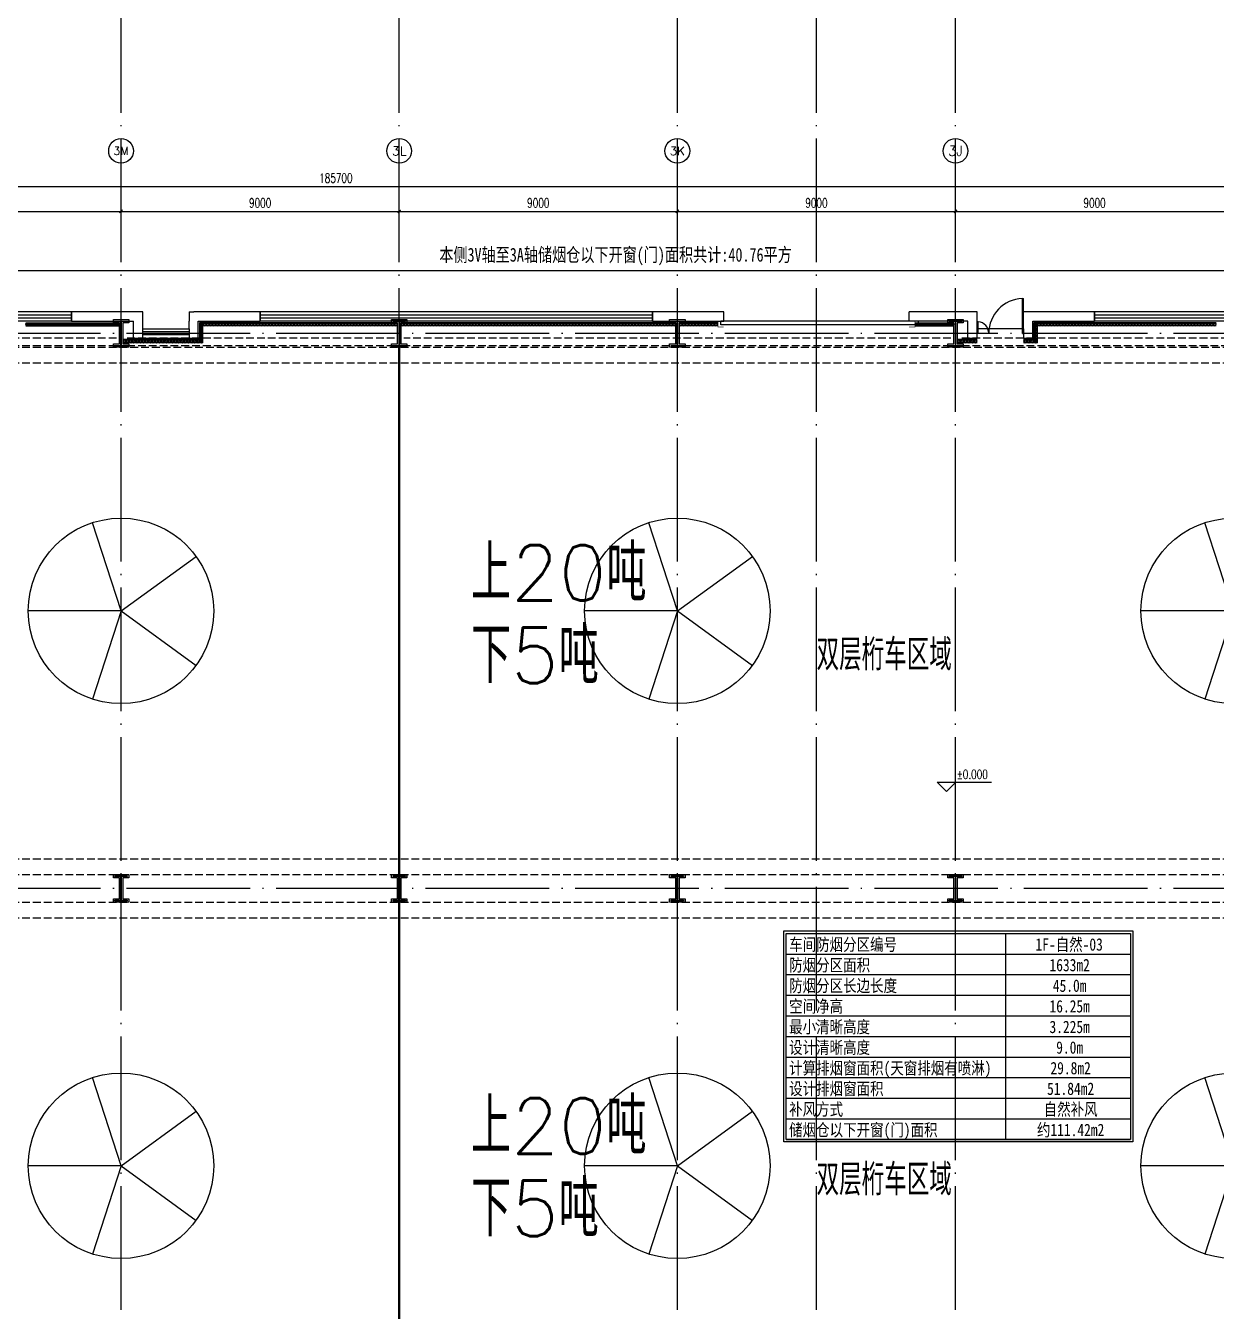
# Model space of a CAD drawing. Extents: x -555607 to 460190, y 498714 to 1664455.
# Drawn here: x -230940 to -192416, y 589089 to 630673 of the extents above; entities that cross this region are included whole.
import ezdxf
from ezdxf.enums import TextEntityAlignment as Align

# ---------------------------------------------------------------- set-up
doc = ezdxf.new("R2010")
doc.units = 0
doc.header["$LTSCALE"] = 1000
doc.header["$MEASUREMENT"] = 0
for name, pattern in [('10平面$0$DASH', [0.35, 0.25, -0.1]), ('DASH', [0.35, 0.25, -0.1]), ('DOTE', [2.42, 2, -0.2, 0.02, -0.2])]:
    doc.linetypes.add(name, pattern=pattern)
doc.layers.get('Defpoints').update_dxf_attribs({"color": 210})
for name, color, linetype in [('10平面$0$WINDOW', 8, 'Continuous'), ('A-AXIS-D', 1, 'Continuous'), ('A-AXIS-DOTE', 14, 'DOTE'), ('A-HATCH-2', 251, 'Continuous'), ('A-HRAIL', 250, 'Continuous'), ('A-LIN-V', 9, 'Continuous'), ('A-SFCE', 30, 'Continuous'), ('A-WINDOW', 8, 'Continuous'), ('AS-COLN', 6, 'Continuous'), ('AS-WALL', 40, 'Continuous'), ('PUB_TEXT', 7, 'Continuous'), ('TH_DIM', 3, 'Continuous'), ('建-标高', 3, 'Continuous'), ('建-窗', 8, 'Continuous'), ('暖通', 7, 'Continuous')]:
    doc.layers.add(name, color=color, linetype=linetype)
doc.styles.add('-黑体', font='simhei.ttf', dxfattribs={"width": 0.8})
doc.styles.add('_TCH_AXIS', font='COMPLEX', dxfattribs={"bigfont": 'GBCBIG'})
doc.styles.add('_TCH_DIM_T3', font='SIMPLEX', dxfattribs={"width": 0.705882, "bigfont": 'GBCBIG'})
doc.styles.add('A-STANDARD', font='SIMPLEX', dxfattribs={"bigfont": 'GBCBIG'})
doc.styles.get("Standard").update_dxf_attribs({"font": 'gbenor.shx', "bigfont": 'gbcbig.shx'})
doc.styles.add('图框宋体', font='', dxfattribs={"width": 0.75})
doc.styles.get('图框宋体').set_extended_font_data('SimSun')
doc.linetypes.add('字母', pattern='A,12.7,-5.08,["挡烟垂壁",Standard,S=2.54,R=0,X=-2.54,Y=-1.27],-5.08', length=22.86)
doc.dimstyles.new('_TCH_ARCH&&100', dxfattribs={"dimtxt": 297.5, "dimasz": 100, "dimexe": 100, "dimexo": 100, "dimgap": 126.25, "dimtad": 1, "dimdec": 0, "dimzin": 0, "dimdsep": 46, "dimtxsty": '_TCH_DIM_T3', "dimblk": 'ARCHTICK', "dimcen": 0.09, "dimclrt": 7, "dimazin": 2, "dimtfac": 1, "dimtdec": 0, "dimtix": 1, "dimtmove": 2, "dimatfit": 3, "dimfxl": 100, "dimtolj": 1, "dimtzin": 0, "dimarcsym": 0})
doc.dimstyles.new('_TCH_ARCH&&150', dxfattribs={"dimtxt": 446.25, "dimasz": 150, "dimexe": 375, "dimexo": 450, "dimgap": 150, "dimtad": 1, "dimdec": 0, "dimzin": 0, "dimdsep": 46, "dimtxsty": '_TCH_DIM_T3', "dimblk": 'ARCHTICK', "dimcen": 0.09, "dimclrt": 7, "dimazin": 2, "dimtfac": 1, "dimtdec": 0, "dimtix": 1, "dimtmove": 2, "dimatfit": 3, "dimfxl": 1, "dimtolj": 1, "dimtzin": 0, "dimarcsym": 0})

# ---------------------------------------------------------------- blocks, each defined once
blk = doc.blocks.new('w4324324')
at = {"layer": 'A-HATCH-2', "color": 250}
for q in [(-1694760, 686605), (-1697614, 684532), (-1691907, 684532), (-1696524, 681178), (-1692997, 681178)]:
    blk.add_line((-1694760, 683605), q, dxfattribs=at)
blk.add_circle((-1694760, 683605), 3000, dxfattribs=at)
blk = doc.blocks.new('342343')
at = {"layer": 'A-LIN-V'}
for p in [(1066610, 27556), (1084560, 27556), (1066610, 9556), (1084560, 9556), (1066610, -8444), (1084560, -8444)]:
    blk.add_blockref('w4324324', p, dxfattribs=at)
blk = doc.blocks.new('w42343243')
at = {"layer": 'A-HATCH-2'}
blk.add_lwpolyline([(-165104, 621070), (-164604, 621070), (-164604, 620958), (-164800, 620958), (-164800, 620282), (-164604, 620282), (-164604, 620170), (-165104, 620170), (-165104, 620282), (-164908, 620282), (-164908, 620958), (-165104, 620958)], close=True, dxfattribs=at)
at = {"layer": 'AS-COLN', "color": 3}
blk.add_lwpolyline([(-165054, 621020), (-164654, 621020), (-164654, 621008), (-164850, 621008), (-164850, 620232), (-164654, 620232), (-164654, 620220), (-165054, 620220), (-165054, 620232), (-164858, 620232), (-164858, 621008), (-165054, 621008)], close=True, dxfattribs=at)
blk = doc.blocks.new('_ArchTick')
at = {"color": 0, "linetype": 'ByBlock', "const_width": 0.4}
blk.add_lwpolyline([(-0.5, -0.5), (0.5, 0.5)], dxfattribs=at)
blk = doc.blocks.new('*D104')
at = {"layer": 'A-AXIS-D', "color": 0, "lineweight": -2, "transparency": 16777216}
for p, q in [((-313754, 624010), (-313754, 625568)), ((-313754, 625468), (-128054, 625468)), ((-128054, 624010), (-128054, 625568))]:
    blk.add_line(p, q, dxfattribs=at)
at = {"layer": 'Defpoints', "color": 0, "transparency": 16777216}
for p in [(-128054, 625468), (-313754, 623910), (-128054, 623910)]:
    blk.add_point(p, dxfattribs=at)
at = {"layer": 'A-AXIS-D', "color": 0, "lineweight": -2, "transparency": 16777216, "xscale": 100, "yscale": 100, "zscale": 100, "rotation": 180}
blk.add_blockref('_ArchTick', (-313754, 625468), dxfattribs=at)
at = {"layer": 'A-AXIS-D', "color": 0, "lineweight": -2, "transparency": 16777216, "xscale": 100, "yscale": 100, "zscale": 100}
blk.add_blockref('_ArchTick', (-128054, 625468), dxfattribs=at)
at = {"layer": 'A-AXIS-D', "color": 7, "transparency": 16777216, "insert": (-220904, 625743), "char_height": 297.5, "attachment_point": 5, "style": '_TCH_DIM_T3'}
blk.add_mtext('\\A1;185700', dxfattribs=at)
blk = doc.blocks.new('*D115')
at = {"layer": 'A-AXIS-D', "color": 0, "lineweight": -2, "transparency": 16777216}
for p, q in [((-236854, 623910), (-236854, 624768)), ((-236854, 624668), (-227854, 624668)), ((-227854, 623910), (-227854, 624768))]:
    blk.add_line(p, q, dxfattribs=at)
at = {"layer": 'Defpoints', "color": 0, "transparency": 16777216}
for p in [(-227854, 624668), (-236854, 623810), (-227854, 623810)]:
    blk.add_point(p, dxfattribs=at)
at = {"layer": 'A-AXIS-D', "color": 0, "lineweight": -2, "transparency": 16777216, "xscale": 100, "yscale": 100, "zscale": 100, "rotation": 180}
blk.add_blockref('_ArchTick', (-236854, 624668), dxfattribs=at)
at = {"layer": 'A-AXIS-D', "color": 0, "lineweight": -2, "transparency": 16777216, "xscale": 100, "yscale": 100, "zscale": 100}
blk.add_blockref('_ArchTick', (-227854, 624668), dxfattribs=at)
at = {"layer": 'A-AXIS-D', "color": 7, "transparency": 16777216, "insert": (-232354, 624943), "char_height": 297.5, "attachment_point": 5, "style": '_TCH_DIM_T3'}
blk.add_mtext('\\A1;9000', dxfattribs=at)
blk = doc.blocks.new('*D116')
at = {"layer": 'A-AXIS-D', "color": 0, "lineweight": -2, "transparency": 16777216}
for p, q in [((-227854, 623910), (-227854, 624768)), ((-227854, 624668), (-218854, 624668)), ((-218854, 623910), (-218854, 624768))]:
    blk.add_line(p, q, dxfattribs=at)
at = {"layer": 'Defpoints', "color": 0, "transparency": 16777216}
for p in [(-218854, 624668), (-227854, 623810), (-218854, 623810)]:
    blk.add_point(p, dxfattribs=at)
at = {"layer": 'A-AXIS-D', "color": 0, "lineweight": -2, "transparency": 16777216, "xscale": 100, "yscale": 100, "zscale": 100, "rotation": 180}
blk.add_blockref('_ArchTick', (-227854, 624668), dxfattribs=at)
at = {"layer": 'A-AXIS-D', "color": 0, "lineweight": -2, "transparency": 16777216, "xscale": 100, "yscale": 100, "zscale": 100}
blk.add_blockref('_ArchTick', (-218854, 624668), dxfattribs=at)
at = {"layer": 'A-AXIS-D', "color": 7, "transparency": 16777216, "insert": (-223354, 624943), "char_height": 297.5, "attachment_point": 5, "style": '_TCH_DIM_T3'}
blk.add_mtext('\\A1;9000', dxfattribs=at)
blk = doc.blocks.new('*D117')
at = {"layer": 'A-AXIS-D', "color": 0, "lineweight": -2, "transparency": 16777216}
for p, q in [((-218854, 623910), (-218854, 624768)), ((-218854, 624668), (-209854, 624668)), ((-209854, 623910), (-209854, 624768))]:
    blk.add_line(p, q, dxfattribs=at)
at = {"layer": 'Defpoints', "color": 0, "transparency": 16777216}
for p in [(-209854, 624668), (-218854, 623810), (-209854, 623810)]:
    blk.add_point(p, dxfattribs=at)
at = {"layer": 'A-AXIS-D', "color": 0, "lineweight": -2, "transparency": 16777216, "xscale": 100, "yscale": 100, "zscale": 100, "rotation": 180}
blk.add_blockref('_ArchTick', (-218854, 624668), dxfattribs=at)
at = {"layer": 'A-AXIS-D', "color": 0, "lineweight": -2, "transparency": 16777216, "xscale": 100, "yscale": 100, "zscale": 100}
blk.add_blockref('_ArchTick', (-209854, 624668), dxfattribs=at)
at = {"layer": 'A-AXIS-D', "color": 7, "transparency": 16777216, "insert": (-214354, 624943), "char_height": 297.5, "attachment_point": 5, "style": '_TCH_DIM_T3'}
blk.add_mtext('\\A1;9000', dxfattribs=at)
blk = doc.blocks.new('*D118')
at = {"layer": 'A-AXIS-D', "color": 0, "lineweight": -2, "transparency": 16777216}
for p, q in [((-209854, 623910), (-209854, 624768)), ((-209854, 624668), (-200854, 624668)), ((-200854, 623910), (-200854, 624768))]:
    blk.add_line(p, q, dxfattribs=at)
at = {"layer": 'Defpoints', "color": 0, "transparency": 16777216}
for p in [(-200854, 624668), (-209854, 623810), (-200854, 623810)]:
    blk.add_point(p, dxfattribs=at)
at = {"layer": 'A-AXIS-D', "color": 0, "lineweight": -2, "transparency": 16777216, "xscale": 100, "yscale": 100, "zscale": 100, "rotation": 180}
blk.add_blockref('_ArchTick', (-209854, 624668), dxfattribs=at)
at = {"layer": 'A-AXIS-D', "color": 0, "lineweight": -2, "transparency": 16777216, "xscale": 100, "yscale": 100, "zscale": 100}
blk.add_blockref('_ArchTick', (-200854, 624668), dxfattribs=at)
at = {"layer": 'A-AXIS-D', "color": 7, "transparency": 16777216, "insert": (-205354, 624943), "char_height": 297.5, "attachment_point": 5, "style": '_TCH_DIM_T3'}
blk.add_mtext('\\A1;9000', dxfattribs=at)
blk = doc.blocks.new('*D119')
at = {"layer": 'A-AXIS-D', "color": 0, "lineweight": -2, "transparency": 16777216}
for p, q in [((-200854, 623910), (-200854, 624768)), ((-200854, 624668), (-191854, 624668)), ((-191854, 623910), (-191854, 624768))]:
    blk.add_line(p, q, dxfattribs=at)
at = {"layer": 'Defpoints', "color": 0, "transparency": 16777216}
for p in [(-191854, 624668), (-200854, 623810), (-191854, 623810)]:
    blk.add_point(p, dxfattribs=at)
at = {"layer": 'A-AXIS-D', "color": 0, "lineweight": -2, "transparency": 16777216, "xscale": 100, "yscale": 100, "zscale": 100, "rotation": 180}
blk.add_blockref('_ArchTick', (-200854, 624668), dxfattribs=at)
at = {"layer": 'A-AXIS-D', "color": 0, "lineweight": -2, "transparency": 16777216, "xscale": 100, "yscale": 100, "zscale": 100}
blk.add_blockref('_ArchTick', (-191854, 624668), dxfattribs=at)
at = {"layer": 'A-AXIS-D', "color": 7, "transparency": 16777216, "insert": (-196354, 624943), "char_height": 297.5, "attachment_point": 5, "style": '_TCH_DIM_T3'}
blk.add_mtext('\\A1;9000', dxfattribs=at)
blk = doc.blocks.new('10平面$0$$DorLib2D$00000126')
at = {"color": 0, "linetype": 'Continuous'}
for p, q in [((-0.532, 0.5), (-0.532, 0.9)), ((0.532, 0.9), (0.532, 0.5))]:
    blk.add_line(p, q, dxfattribs=at)
at = {"color": 0, "linetype": '10平面$0$DASH'}
for p, q in [((-0.532, 0.9), (0.532, 0.9)), ((-0.532, 0.5), (0.532, 0.5))]:
    blk.add_line(p, q, dxfattribs=at)
blk = doc.blocks.new('WINDOW2DLIB$DYNSTYLE$00000005')
at = {"color": 0}
for points in [[(-0.5, 0.5), (-0.5, -0.5)], [(-0.5, 0.5), (0.5, 0.5)], [(0.5, -0.5), (0.5, 0.5)], [(0.5, 0.1667), (-0.5, 0.1667)], [(0.5, -0.1667), (-0.5, -0.1667)], [(-0.5, -0.5), (0.5, -0.5)]]:
    blk.add_lwpolyline(points, dxfattribs=at)
blk = doc.blocks.new('DOOR2DLIB$SYSLIB$00000123')
at = {"color": 0}
for p, q in [((0.475, -0.001), (0.475, 0.752)), ((0.475, 0.752), (0.5, 0.752)), ((0.5, -0.001), (0.5, 0.752)), ((-0.5, 0), (-0.5, 0.252)), ((-0.475, 0.252), (-0.5, 0.252)), ((-0.475, 0), (-0.475, 0.252)), ((-0.475, 0), (-0.5, 0)), ((0.475, -0.001), (0.5, -0.001))]:
    blk.add_line(p, q, dxfattribs=at)
for centre, radius, start, end in [((0.505, -0.002), 0.755, 92.2493, 179.7238), ((-0.501, 0.003), 0.251, 359.7899, 84.0974)]:
    blk.add_arc(centre, radius, start, end, dxfattribs=at)
blk = doc.blocks.new('3333')
at = {"layer": 'A-SFCE', "color": 250, "const_width": 20}
blk.add_lwpolyline([(-227064, 766320), (-227064, 766510), (-227244, 766510), (-227244, 766320)], dxfattribs=at)
blk = doc.blocks.new('99平面图例外参$0$$LinePat$圆环')
for points in [[(0, 150), (300, 150)], [(0, 0), (300, 0)], [(0, -150), (300, -150)]]:
    blk.add_lwpolyline(points)
at = {"color": 0}
blk.add_circle((150, 0), 150, dxfattribs=at)
blk = doc.blocks.new('*D617')
at = {"layer": 'Defpoints', "color": 0, "transparency": 16777216}
for p in [(-128854, 622757), (-294854, 622280), (-128854, 622280)]:
    blk.add_point(p, dxfattribs=at)
at = {"layer": 'TH_DIM', "color": 0, "lineweight": -2, "transparency": 16777216}
for p, q in [((-294854, 622730), (-294854, 623132)), ((-128854, 622730), (-128854, 623132)), ((-294854, 622757), (-128854, 622757))]:
    blk.add_line(p, q, dxfattribs=at)
at = {"layer": 'TH_DIM', "color": 0, "lineweight": -2, "transparency": 16777216, "xscale": 150, "yscale": 150, "zscale": 150, "rotation": 180}
blk.add_blockref('_ArchTick', (-294854, 622757), dxfattribs=at)
at = {"layer": 'TH_DIM', "color": 0, "lineweight": -2, "transparency": 16777216, "xscale": 150, "yscale": 150, "zscale": 150}
blk.add_blockref('_ArchTick', (-128854, 622757), dxfattribs=at)
at = {"layer": 'TH_DIM', "color": 7, "transparency": 16777216, "insert": (-211854, 623205), "char_height": 446.25, "attachment_point": 5, "style": '图框宋体'}
blk.add_mtext('\\A1;本侧3V轴至3A轴储烟仓以下开窗(门)面积共计:40.76平方', dxfattribs=at)

msp = doc.modelspace()

# ---------------------------------------------------------------- linework, layer by layer
at = {"layer": '10平面$0$WINDOW'}
msp.add_line((-198654.2, 620869.9), (-200154.2, 620869.9), dxfattribs=at)
at = {"layer": 'A-AXIS-D'}
for centre in [(-227854.2, 626624), (-218854.2, 626624), (-209854.2, 626624), (-200854.2, 626624)]:
    msp.add_circle(centre, 400, dxfattribs=at)
at = {"layer": 'A-AXIS-DOTE', "color": 250, "ltscale": 2}
for p, q in [((-227854.2, 540740), (-227854.2, 637259.3)), ((-218854.2, 540740), (-218854.2, 637259.3)), ((-209854.2, 540740), (-209854.2, 637259.3)), ((-205354.2, 540740), (-205354.2, 637259.3)), ((-200854.2, 540740), (-200854.2, 637259.3)), ((-122040, 620720), (-318010, 620720)), ((-122040, 602770), (-318010, 602770))]:
    msp.add_line(p, q, dxfattribs=at)
at = {"layer": 'A-HATCH-2', "color": 250, "linetype": 'DASH'}
for p, q in [((-294754.2, 620270), (-135554.2, 620270)), ((-294754.2, 619770), (-135554.2, 619770)), ((-294754.2, 603720.1), (-128854.2, 603720.1)), ((-294754.2, 603220.1), (-128854.2, 603220.1)), ((-294754.2, 602320), (-128854.2, 602320)), ((-294754.2, 601820), (-128854.2, 601820))]:
    msp.add_line(p, q, dxfattribs=at)
at = {"layer": 'A-SFCE', "color": 250, "linetype": 'DASH'}
for p, q in [((-228004.2, 620570), (-245704.2, 620570)), ((-219004.2, 620570), (-227704.2, 620570)), ((-201004.2, 620570), (-218704.2, 620570)), ((-192004.2, 620570), (-200704.2, 620570)), ((-228004.2, 620320), (-245704.2, 620320)), ((-219004.2, 620320), (-227704.2, 620320)), ((-201004.2, 620320), (-218704.2, 620320)), ((-192004.2, 620320), (-200704.2, 620320))]:
    msp.add_line(p, q, dxfattribs=at)
at = {"layer": 'AS-WALL'}
for p, q in [((-227154.2, 621419.9), (-229454.2, 621419.9)), ((-229454.2, 621419.9), (-229454.2, 621119.9)), ((-227154.2, 620869.9), (-227154.2, 621419.9)), ((-225654.2, 621419.9), (-225504.2, 621419.9)), ((-225654.2, 621419.9), (-225654.2, 621119.9)), ((-223354.2, 621419.9), (-225504.2, 621419.9)), ((-223354.2, 621119.9), (-223354.2, 621419.9)), ((-208354.2, 621419.9), (-210654.2, 621419.9)), ((-210654.2, 621419.9), (-210654.2, 621119.9)), ((-208354.2, 621119.9), (-208354.2, 621419.9)), ((-200154.2, 621419.9), (-202354.2, 621419.9)), ((-202354.2, 621119.9), (-202354.2, 621419.9)), ((-200154.2, 620869.9), (-200154.2, 621419.9)), ((-196354.2, 621419.9), (-198654.2, 621419.9)), ((-198654.2, 620869.9), (-198654.2, 621419.9)), ((-196354.2, 621119.9), (-196354.2, 621419.9)), ((-229454.2, 621119.9), (-227454.2, 621119.9)), ((-227454.2, 620569.9), (-227454.2, 621119.9)), ((-227154.2, 620569.9), (-227154.2, 620869.9)), ((-225654.2, 621119.9), (-225654.2, 621119.9)), ((-225654.2, 620869.9), (-225654.2, 621119.9)), ((-225654.2, 620869.9), (-225654.2, 620569.9)), ((-225354.2, 620569.9), (-225354.2, 621119.9)), ((-225354.2, 621119.9), (-223354.2, 621119.9)), ((-210654.2, 621119.9), (-208354.2, 621119.9)), ((-200454.2, 621119.9), (-202354.2, 621119.9)), ((-200454.2, 620569.9), (-200454.2, 621119.9)), ((-200154.2, 620569.9), (-200154.2, 620869.9)), ((-198654.2, 620869.9), (-198654.2, 620569.9)), ((-198354.2, 621119.9), (-196354.2, 621119.9)), ((-198354.2, 620569.9), (-198354.2, 621119.9)), ((-227454.2, 620569.9), (-227154.2, 620569.9)), ((-225654.2, 620569.9), (-225354.2, 620569.9)), ((-200454.2, 620569.9), (-200154.2, 620569.9)), ((-198654.2, 620569.9), (-198354.2, 620569.9))]:
    msp.add_line(p, q, dxfattribs=at)
at = {"layer": '建-标高', "color": 8}
for p, q in [((-201146.4, 605905), (-201446.4, 606205)), ((-201446.4, 606205), (-199686.4, 606205)), ((-201146.4, 605905), (-200846.4, 606205))]:
    msp.add_line(p, q, dxfattribs=at)
at = {"layer": '暖通'}
for p, q in [((-199240.6, 601312), (-199240.6, 594646.7)), ((-206334, 600645.4), (-195191.8, 600645.4)), ((-206334, 599978.9), (-195191.8, 599978.9)), ((-206334, 599312.4), (-195191.8, 599312.4)), ((-206334, 598645.9), (-195191.8, 598645.9)), ((-206334, 597979.4), (-195191.8, 597979.4)), ((-206334, 597312.8), (-195191.8, 597312.8)), ((-206334, 596646.3), (-195191.8, 596646.3)), ((-206334, 595979.8), (-195191.8, 595979.8)), ((-206334, 595313.3), (-195191.8, 595313.3)), ((-206334, 594646.7), (-195191.8, 594646.7)), ((-206334, 594646.7), (-195191.8, 594646.7))]:
    msp.add_line(p, q, dxfattribs=at)
at = {"layer": '暖通', "color": 2, "linetype": '字母', "ltscale": 0.05, "const_width": 80}
msp.add_lwpolyline([(-218854.2, 620270), (-218854.2, 549370)], dxfattribs=at)
at = {"layer": '暖通'}
for points in [[(-206414, 601392), (-195111.8, 601392), (-195111.8, 594566.7), (-206414, 594566.7)], [(-206334, 601312), (-195191.8, 601312), (-195191.8, 594646.7), (-206334, 594646.7)]]:
    msp.add_lwpolyline(points, close=True, dxfattribs=at)

# ---------------------------------------------------------------- block references
at = {"layer": '10平面$0$WINDOW', "zscale": 300}
for name, p, xscale, yscale, rotation in [('DOOR2DLIB$SYSLIB$00000123', (-199404.2, 620719.9), -1500, -1500, 179.9999999999555), ('10平面$0$$DorLib2D$00000126', (-205254.2, 621269.9), 6000, 300, 180)]:
    msp.add_blockref(name, p, dxfattribs=dict(at, xscale=xscale, yscale=yscale, rotation=rotation))
at = {"layer": 'A-HRAIL', "color": 250, "yscale": 0.3333333333111111, "zscale": 0.3333333333111111}
for p, xscale in [((-230939.5, 621013.9), 0.3368181817957239), ((-230838.5, 621013.9), 0.3368181817957239), ((-230737.5, 621013.9), 0.3368181817957239), ((-230636.4, 621013.9), 0.3368181817957239), ((-230535.4, 621013.9), 0.3368181817957239), ((-230434.3, 621013.9), 0.3368181817957239), ((-230333.3, 621013.9), 0.3368181817957239), ((-230232.2, 621013.9), 0.3368181817957239), ((-230131.2, 621013.9), 0.3368181817957239), ((-230030.1, 621013.9), 0.3368181817957239), ((-229929.1, 621013.9), 0.3368181817957239), ((-229828, 621013.9), 0.3368181817957239), ((-229727, 621013.9), 0.3368181817957239), ((-229626, 621013.9), 0.3368181817957239), ((-229524.9, 621013.9), 0.3368181817957239), ((-229423.9, 621013.9), 0.3368181817957239), ((-229322.8, 621013.9), 0.3368181817957239), ((-229221.8, 621013.9), 0.3368181817957239), ((-229120.7, 621013.9), 0.3368181817957239), ((-229019.7, 621013.9), 0.3368181817957239), ((-228918.6, 621013.9), 0.3368181817957239), ((-228817.6, 621013.9), 0.3368181817957239), ((-228716.5, 621013.9), 0.3368181817957239), ((-228615.5, 621013.9), 0.3368181817957239), ((-228514.5, 621013.9), 0.3368181817957239), ((-228413.4, 621013.9), 0.3368181817957239), ((-228312.4, 621013.9), 0.3368181817957239), ((-228211.3, 621013.9), 0.3368181817957239), ((-228110.3, 621013.9), 0.3368181817957239), ((-228009.2, 621013.9), 0.3368181817957239), ((-202154.2, 621013.9), 0.3461108940266491), ((-202050.4, 621013.9), 0.3461108940266491), ((-201946.5, 621013.9), 0.3461108940266491), ((-201842.7, 621013.9), 0.3461108940266491), ((-201738.9, 621013.9), 0.3461108940266491), ((-201635, 621013.9), 0.3461108940266491), ((-201531.2, 621013.9), 0.3461108940266491), ((-201427.4, 621013.9), 0.3461108940266491), ((-201323.5, 621013.9), 0.3461108940266491), ((-201219.7, 621013.9), 0.3461108940266491), ((-201115.9, 621013.9), 0.3461108940266491), ((-201012, 621013.9), 0.3461108940266491), ((-227696.3, 620469.9), -0.3461333288160676), ((-227592.5, 620469.9), -0.3461333288160676), ((-227488.7, 620469.9), -0.3461333288160676), ((-227384.8, 620469.9), -0.3461333288160676), ((-227281, 620469.9), -0.3461333288160676), ((-227177.1, 620469.9), -0.3461333288160676), ((-227073.3, 620469.9), -0.3461333288160676), ((-226969.5, 620469.9), -0.3461333288160676), ((-226865.6, 620469.9), -0.3461333288160676), ((-226761.8, 620469.9), -0.3461333288160676), ((-226657.9, 620469.9), -0.3461333288160676), ((-226554.1, 620469.9), -0.3461333288160676), ((-226450.3, 620469.9), -0.3461333288160676), ((-226346.4, 620469.9), -0.3461333288160676), ((-226242.6, 620469.9), -0.3461333288160676), ((-226138.7, 620469.9), -0.3461333288160676), ((-226034.9, 620469.9), -0.3461333288160676), ((-225931.1, 620469.9), -0.3461333288160676), ((-225827.2, 620469.9), -0.3461333288160676), ((-225723.4, 620469.9), -0.3461333288160676), ((-225619.5, 620469.9), -0.3461333288160676), ((-225515.7, 620469.9), -0.3461333288160676), ((-225411.9, 620469.9), -0.3461333288160676), ((-225308, 620469.9), -0.3461333288160676), ((-225204.2, 620469.9), -0.3461333288160676), ((-200692.5, 620469.9), -0.3588888659795701), ((-200584.9, 620469.9), -0.3588888659795701), ((-200477.2, 620469.9), -0.3588888659795701), ((-200369.5, 620469.9), -0.3588888659795701), ((-200261.9, 620469.9), -0.3588888659795701), ((-200154.2, 620469.9), -0.3588888659795701), ((-198541.7, 620469.9), -0.3749999998826196), ((-198429.2, 620469.9), -0.3749999998826196), ((-198316.7, 620469.9), -0.3749999998826196), ((-198204.2, 620469.9), -0.3749999998826196)]:
    msp.add_blockref('99平面图例外参$0$$LinePat$圆环', p, dxfattribs=dict(at, xscale=xscale))
for p, xscale, rotation in [((-225254.2, 620961.6), -0.3611111226889233, 270), ((-225202.7, 621013.9), -0.3384127415242964, 359.9999999997966), ((-225254.2, 620853.3), -0.3611111226889233, 270), ((-225254.2, 620744.9), -0.3611111226889233, 270), ((-225101.1, 621013.9), -0.3384127415242964, 359.9999999997966), ((-224999.6, 621013.9), -0.3384127415242964, 359.9999999997966), ((-224898.1, 621013.9), -0.3384127415242964, 359.9999999997966), ((-224796.6, 621013.9), -0.3384127415242964, 359.9999999997966), ((-224695, 621013.9), -0.3384127415242964, 359.9999999997966), ((-224593.5, 621013.9), -0.3384127415242964, 359.9999999997966), ((-224492, 621013.9), -0.3384127415242964, 359.9999999997966), ((-224390.5, 621013.9), -0.3384127415242964, 359.9999999997966), ((-224288.9, 621013.9), -0.3384127415242964, 359.9999999997966), ((-224187.4, 621013.9), -0.3384127415242964, 359.9999999997966), ((-224085.9, 621013.9), -0.3384127415242964, 359.9999999997966), ((-223984.4, 621013.9), -0.3384127415242964, 359.9999999997966), ((-223882.9, 621013.9), -0.3384127415242964, 359.9999999997966), ((-223781.3, 621013.9), -0.3384127415242964, 359.9999999997966), ((-223679.8, 621013.9), -0.3384127415242964, 359.9999999997966), ((-223578.3, 621013.9), -0.3384127415242964, 359.9999999997966), ((-223476.8, 621013.9), -0.3384127415242964, 359.9999999997966), ((-223375.2, 621013.9), -0.3384127415242964, 359.9999999997966), ((-223273.7, 621013.9), -0.3384127415242964, 359.9999999997966), ((-223172.2, 621013.9), -0.3384127415242964, 359.9999999997966), ((-223070.7, 621013.9), -0.3384127415242964, 359.9999999997966), ((-222969.1, 621013.9), -0.3384127415242964, 359.9999999997966), ((-222867.6, 621013.9), -0.3384127415242964, 359.9999999997966), ((-222766.1, 621013.9), -0.3384127415242964, 359.9999999997966), ((-222664.6, 621013.9), -0.3384127415242964, 359.9999999997966), ((-222563, 621013.9), -0.3384127415242964, 359.9999999997966), ((-222461.5, 621013.9), -0.3384127415242964, 359.9999999997966), ((-222360, 621013.9), -0.3384127415242964, 359.9999999997966), ((-222258.5, 621013.9), -0.3384127415242964, 359.9999999997966), ((-222156.9, 621013.9), -0.3384127415242964, 359.9999999997966), ((-222055.4, 621013.9), -0.3384127415242964, 359.9999999997966), ((-221953.9, 621013.9), -0.3384127415242964, 359.9999999997966), ((-221852.4, 621013.9), -0.3384127415242964, 359.9999999997966), ((-221750.9, 621013.9), -0.3384127415242964, 359.9999999997966), ((-221649.3, 621013.9), -0.3384127415242964, 359.9999999997966), ((-221547.8, 621013.9), -0.3384127415242964, 359.9999999997966), ((-221446.3, 621013.9), -0.3384127415242964, 359.9999999997966), ((-221344.8, 621013.9), -0.3384127415242964, 359.9999999997966), ((-221243.2, 621013.9), -0.3384127415242964, 359.9999999997966), ((-221141.7, 621013.9), -0.3384127415242964, 359.9999999997966), ((-221040.2, 621013.9), -0.3384127415242964, 359.9999999997966), ((-220938.7, 621013.9), -0.3384127415242964, 359.9999999997966), ((-220837.1, 621013.9), -0.3384127415242964, 359.9999999997966), ((-220735.6, 621013.9), -0.3384127415242964, 359.9999999997966), ((-220634.1, 621013.9), -0.3384127415242964, 359.9999999997966), ((-220532.6, 621013.9), -0.3384127415242964, 359.9999999997966), ((-220431, 621013.9), -0.3384127415242964, 359.9999999997966), ((-220329.5, 621013.9), -0.3384127415242964, 359.9999999997966), ((-220228, 621013.9), -0.3384127415242964, 359.9999999997966), ((-220126.5, 621013.9), -0.3384127415242964, 359.9999999997966), ((-220024.9, 621013.9), -0.3384127415242964, 359.9999999997966), ((-219923.4, 621013.9), -0.3384127415242964, 359.9999999997966), ((-219821.9, 621013.9), -0.3384127415242964, 359.9999999997966), ((-219720.4, 621013.9), -0.3384127415242964, 359.9999999997966), ((-219618.9, 621013.9), -0.3384127415242964, 359.9999999997966), ((-219517.3, 621013.9), -0.3384127415242964, 359.9999999997966), ((-219415.8, 621013.9), -0.3384127415242964, 359.9999999997966), ((-219314.3, 621013.9), -0.3384127415242964, 359.9999999997966), ((-219212.8, 621013.9), -0.3384127415242964, 359.9999999997966), ((-219111.2, 621013.9), -0.3384127415242964, 359.9999999997966), ((-219009.7, 621013.9), -0.3384127415242964, 359.9999999997966), ((-218908.2, 621013.9), -0.3384127415242964, 359.9999999997966), ((-218699.1, 621013.9), -0.3368181817957273, 359.9999999997966), ((-218598.1, 621013.9), -0.3368181817957273, 359.9999999997966), ((-218497, 621013.9), -0.3368181817957273, 359.9999999997966), ((-218396, 621013.9), -0.3368181817957273, 359.9999999997966), ((-218295, 621013.9), -0.3368181817957273, 359.9999999997966), ((-218193.9, 621013.9), -0.3368181817957273, 359.9999999997966), ((-218092.9, 621013.9), -0.3368181817957273, 359.9999999997966), ((-217991.8, 621013.9), -0.3368181817957273, 359.9999999997966), ((-217890.8, 621013.9), -0.3368181817957273, 359.9999999997966), ((-217789.7, 621013.9), -0.3368181817957273, 359.9999999997966), ((-217688.7, 621013.9), -0.3368181817957273, 359.9999999997966), ((-217587.6, 621013.9), -0.3368181817957273, 359.9999999997966), ((-217486.6, 621013.9), -0.3368181817957273, 359.9999999997966), ((-217385.5, 621013.9), -0.3368181817957273, 359.9999999997966), ((-217284.5, 621013.9), -0.3368181817957273, 359.9999999997966), ((-217183.5, 621013.9), -0.3368181817957273, 359.9999999997966), ((-217082.4, 621013.9), -0.3368181817957273, 359.9999999997966), ((-216981.4, 621013.9), -0.3368181817957273, 359.9999999997966), ((-216880.3, 621013.9), -0.3368181817957273, 359.9999999997966), ((-216779.3, 621013.9), -0.3368181817957273, 359.9999999997966), ((-216678.2, 621013.9), -0.3368181817957273, 359.9999999997966), ((-216577.2, 621013.9), -0.3368181817957273, 359.9999999997966), ((-216476.1, 621013.9), -0.3368181817957273, 359.9999999997966), ((-216375.1, 621013.9), -0.3368181817957273, 359.9999999997966), ((-216274, 621013.9), -0.3368181817957273, 359.9999999997966), ((-216173, 621013.9), -0.3368181817957273, 359.9999999997966), ((-216072, 621013.9), -0.3368181817957273, 359.9999999997966), ((-215970.9, 621013.9), -0.3368181817957273, 359.9999999997966), ((-215869.9, 621013.9), -0.3368181817957273, 359.9999999997966), ((-215768.8, 621013.9), -0.3368181817957273, 359.9999999997966), ((-215667.8, 621013.9), -0.3368181817957273, 359.9999999997966), ((-215566.7, 621013.9), -0.3368181817957273, 359.9999999997966), ((-215465.7, 621013.9), -0.3368181817957273, 359.9999999997966), ((-215364.6, 621013.9), -0.3368181817957273, 359.9999999997966), ((-215263.6, 621013.9), -0.3368181817957273, 359.9999999997966), ((-215162.5, 621013.9), -0.3368181817957273, 359.9999999997966), ((-215061.5, 621013.9), -0.3368181817957273, 359.9999999997966), ((-214960.5, 621013.9), -0.3368181817957273, 359.9999999997966), ((-214859.4, 621013.9), -0.3368181817957273, 359.9999999997966), ((-214758.4, 621013.9), -0.3368181817957273, 359.9999999997966), ((-214657.3, 621013.9), -0.3368181817957273, 359.9999999997966), ((-214556.3, 621013.9), -0.3368181817957273, 359.9999999997966), ((-214455.2, 621013.9), -0.3368181817957273, 359.9999999997966), ((-214354.2, 621013.9), -0.3368181817957273, 359.9999999997966), ((-214253.1, 621013.9), -0.3368181817957273, 359.9999999997966), ((-214152.1, 621013.9), -0.3368181817957273, 359.9999999997966), ((-214051, 621013.9), -0.3368181817957273, 359.9999999997966), ((-213950, 621013.9), -0.3368181817957273, 359.9999999997966), ((-213849, 621013.9), -0.3368181817957273, 359.9999999997966), ((-213747.9, 621013.9), -0.3368181817957273, 359.9999999997966), ((-213646.9, 621013.9), -0.3368181817957273, 359.9999999997966), ((-213545.8, 621013.9), -0.3368181817957273, 359.9999999997966), ((-213444.8, 621013.9), -0.3368181817957273, 359.9999999997966), ((-213343.7, 621013.9), -0.3368181817957273, 359.9999999997966), ((-213242.7, 621013.9), -0.3368181817957273, 359.9999999997966), ((-213141.6, 621013.9), -0.3368181817957273, 359.9999999997966), ((-213040.6, 621013.9), -0.3368181817957273, 359.9999999997966), ((-212939.5, 621013.9), -0.3368181817957273, 359.9999999997966), ((-212838.5, 621013.9), -0.3368181817957273, 359.9999999997966), ((-212737.5, 621013.9), -0.3368181817957273, 359.9999999997966), ((-212636.4, 621013.9), -0.3368181817957273, 359.9999999997966), ((-212535.4, 621013.9), -0.3368181817957273, 359.9999999997966), ((-212434.3, 621013.9), -0.3368181817957273, 359.9999999997966), ((-212333.3, 621013.9), -0.3368181817957273, 359.9999999997966), ((-212232.2, 621013.9), -0.3368181817957273, 359.9999999997966), ((-212131.2, 621013.9), -0.3368181817957273, 359.9999999997966), ((-212030.1, 621013.9), -0.3368181817957273, 359.9999999997966), ((-211929.1, 621013.9), -0.3368181817957273, 359.9999999997966), ((-211828, 621013.9), -0.3368181817957273, 359.9999999997966), ((-211727, 621013.9), -0.3368181817957273, 359.9999999997966), ((-211626, 621013.9), -0.3368181817957273, 359.9999999997966), ((-211524.9, 621013.9), -0.3368181817957273, 359.9999999997966), ((-211423.9, 621013.9), -0.3368181817957273, 359.9999999997966), ((-211322.8, 621013.9), -0.3368181817957273, 359.9999999997966), ((-211221.8, 621013.9), -0.3368181817957273, 359.9999999997966), ((-211120.7, 621013.9), -0.3368181817957273, 359.9999999997966), ((-211019.7, 621013.9), -0.3368181817957273, 359.9999999997966), ((-210918.6, 621013.9), -0.3368181817957273, 359.9999999997966), ((-210817.6, 621013.9), -0.3368181817957273, 359.9999999997966), ((-210716.5, 621013.9), -0.3368181817957273, 359.9999999997966), ((-210615.5, 621013.9), -0.3368181817957273, 359.9999999997966), ((-210514.5, 621013.9), -0.3368181817957273, 359.9999999997966), ((-210413.4, 621013.9), -0.3368181817957273, 359.9999999997966), ((-210312.4, 621013.9), -0.3368181817957273, 359.9999999997966), ((-210211.3, 621013.9), -0.3368181817957273, 359.9999999997966), ((-210110.3, 621013.9), -0.3368181817957273, 359.9999999997966), ((-210009.2, 621013.9), -0.3368181817957273, 359.9999999997966), ((-209908.2, 621013.9), -0.3368181817957273, 359.9999999997966), ((-209696.4, 621013.9), -0.3461108940266491, 359.9999999997966), ((-209592.5, 621013.9), -0.3461108940266491, 359.9999999997966), ((-209488.7, 621013.9), -0.3461108940266491, 359.9999999997966), ((-209384.9, 621013.9), -0.3461108940266491, 359.9999999997966), ((-209281, 621013.9), -0.3461108940266491, 359.9999999997966), ((-209177.2, 621013.9), -0.3461108940266491, 359.9999999997966), ((-209073.4, 621013.9), -0.3461108940266491, 359.9999999997966), ((-208969.5, 621013.9), -0.3461108940266491, 359.9999999997966), ((-208865.7, 621013.9), -0.3461108940266491, 359.9999999997966), ((-208761.9, 621013.9), -0.3461108940266491, 359.9999999997966), ((-208658, 621013.9), -0.3461108940266491, 359.9999999997966), ((-208554.2, 621013.9), -0.3461108940266491, 359.9999999997966), ((-198254.2, 620961.6), -0.3611111226889233, 270), ((-198202.7, 621013.9), -0.3384127419249668, 359.9999999997966), ((-198254.2, 620853.3), -0.3611111226889233, 270), ((-198254.2, 620744.9), -0.3611111226889233, 270), ((-198101.1, 621013.9), -0.3384127419249668, 359.9999999997966), ((-197999.6, 621013.9), -0.3384127419249668, 359.9999999997966), ((-197898.1, 621013.9), -0.3384127419249668, 359.9999999997966), ((-197796.6, 621013.9), -0.3384127419249668, 359.9999999997966), ((-197695, 621013.9), -0.3384127419249668, 359.9999999997966), ((-197593.5, 621013.9), -0.3384127419249668, 359.9999999997966), ((-197492, 621013.9), -0.3384127419249668, 359.9999999997966), ((-197390.5, 621013.9), -0.3384127419249668, 359.9999999997966), ((-197288.9, 621013.9), -0.3384127419249668, 359.9999999997966), ((-197187.4, 621013.9), -0.3384127419249668, 359.9999999997966), ((-197085.9, 621013.9), -0.3384127419249668, 359.9999999997966), ((-196984.4, 621013.9), -0.3384127419249668, 359.9999999997966), ((-196882.9, 621013.9), -0.3384127419249668, 359.9999999997966), ((-196781.3, 621013.9), -0.3384127419249668, 359.9999999997966), ((-196679.8, 621013.9), -0.3384127419249668, 359.9999999997966), ((-196578.3, 621013.9), -0.3384127419249668, 359.9999999997966), ((-196476.8, 621013.9), -0.3384127419249668, 359.9999999997966), ((-196375.2, 621013.9), -0.3384127419249668, 359.9999999997966), ((-196273.7, 621013.9), -0.3384127419249668, 359.9999999997966), ((-196172.2, 621013.9), -0.3384127419249668, 359.9999999997966), ((-196070.7, 621013.9), -0.3384127419249668, 359.9999999997966), ((-195969.1, 621013.9), -0.3384127419249668, 359.9999999997966), ((-195867.6, 621013.9), -0.3384127419249668, 359.9999999997966), ((-195766.1, 621013.9), -0.3384127419249668, 359.9999999997966), ((-195664.6, 621013.9), -0.3384127419249668, 359.9999999997966), ((-195563, 621013.9), -0.3384127419249668, 359.9999999997966), ((-195461.5, 621013.9), -0.3384127419249668, 359.9999999997966), ((-195360, 621013.9), -0.3384127419249668, 359.9999999997966), ((-195258.5, 621013.9), -0.3384127419249668, 359.9999999997966), ((-195156.9, 621013.9), -0.3384127419249668, 359.9999999997966), ((-195055.4, 621013.9), -0.3384127419249668, 359.9999999997966), ((-194953.9, 621013.9), -0.3384127419249668, 359.9999999997966), ((-194852.4, 621013.9), -0.3384127419249668, 359.9999999997966), ((-194750.9, 621013.9), -0.3384127419249668, 359.9999999997966), ((-194649.3, 621013.9), -0.3384127419249668, 359.9999999997966), ((-194547.8, 621013.9), -0.3384127419249668, 359.9999999997966), ((-194446.3, 621013.9), -0.3384127419249668, 359.9999999997966), ((-194344.8, 621013.9), -0.3384127419249668, 359.9999999997966), ((-194243.2, 621013.9), -0.3384127419249668, 359.9999999997966), ((-194141.7, 621013.9), -0.3384127419249668, 359.9999999997966), ((-194040.2, 621013.9), -0.3384127419249668, 359.9999999997966), ((-193938.7, 621013.9), -0.3384127419249668, 359.9999999997966), ((-193837.1, 621013.9), -0.3384127419249668, 359.9999999997966), ((-193735.6, 621013.9), -0.3384127419249668, 359.9999999997966), ((-193634.1, 621013.9), -0.3384127419249668, 359.9999999997966), ((-193532.6, 621013.9), -0.3384127419249668, 359.9999999997966), ((-193431, 621013.9), -0.3384127419249668, 359.9999999997966), ((-193329.5, 621013.9), -0.3384127419249668, 359.9999999997966), ((-193228, 621013.9), -0.3384127419249668, 359.9999999997966), ((-193126.5, 621013.9), -0.3384127419249668, 359.9999999997966), ((-193024.9, 621013.9), -0.3384127419249668, 359.9999999997966), ((-192923.4, 621013.9), -0.3384127419249668, 359.9999999997966), ((-192821.9, 621013.9), -0.3384127419249668, 359.9999999997966), ((-192720.4, 621013.9), -0.3384127419249668, 359.9999999997966), ((-192618.9, 621013.9), -0.3384127419249668, 359.9999999997966), ((-192517.3, 621013.9), -0.3384127419249668, 359.9999999997966), ((-192415.8, 621013.9), -0.3384127419249668, 359.9999999997966), ((-225254.2, 620636.6), -0.3611111226889233, 270), ((-225254.2, 620528.3), -0.3611111226889233, 270), ((-225254.2, 620419.9), -0.3611111226889233, 270), ((-198254.2, 620636.6), -0.3611111226889233, 270), ((-198254.2, 620528.3), -0.3611111226889233, 270), ((-198254.2, 620419.9), -0.3611111226889233, 270)]:
    msp.add_blockref('99平面图例外参$0$$LinePat$圆环', p, dxfattribs=dict(at, xscale=xscale, rotation=rotation))
at = {"layer": 'A-LIN-V', "color": 250, "rotation": 90}
msp.add_blockref('342343', (483306.5, 1221945), dxfattribs=at)
at = {"layer": 'A-SFCE', "color": 250, "rotation": 90}
msp.add_blockref('3333', (557966.6, 848174.1), dxfattribs=at)
at = {"layer": 'A-SFCE', "color": 250, "xscale": -1, "rotation": 270}
msp.add_blockref('3333', (-968675, 848174.1), dxfattribs=at)
at = {"layer": 'A-WINDOW', "color": 250}
for p in [(-63000, 100), (-54000, 100), (-45000, 100), (-36000, 100), (-63000, -17850), (-54000, -17850), (-45000, -17850), (-36000, -17850)]:
    msp.add_blockref('w42343243', p, dxfattribs=at)
at = {"layer": '建-窗', "zscale": 300}
for p, xscale, yscale, rotation in [((-239904.2, 621269.9), -20900, -300, 359.9999999994902), ((-217004.2, 621269.9), -12700, -300, 359.999999999664), ((-185904.2, 621269.9), -20900, -300, 359.9999999994913), ((-226404.2, 620719.9), -1500, 300, 179.9999999999555)]:
    msp.add_blockref('WINDOW2DLIB$DYNSTYLE$00000005', p, dxfattribs=dict(at, xscale=xscale, yscale=yscale, rotation=rotation))

# ---------------------------------------------------------------- texts
at = {"color": 8, "style": 'A-STANDARD'}
for s, p in [('上20吨', (-216528.1, 612075.3)), ('下5吨', (-216531.5, 609404.8)), ('上20吨', (-216528.1, 594185.3)), ('下5吨', (-216531.5, 591514.8))]:
    msp.add_text(s, height=1800, dxfattribs=at).set_placement(p)
at = {"layer": 'A-AXIS-D', "color": 7, "style": '_TCH_AXIS'}
for s, height, p, p2 in [('3M', 260.31, (-228102.1, 626493.8), (-227606.3, 626493.8)), ('3L', 294.28, (-219092.4, 626476.8), (-218616, 626476.8)), ('3K', 270.86, (-210099.3, 626488.5), (-209609.1, 626488.5)), ('3J', 321.14, (-201083.6, 626463.4), (-200624.8, 626463.4))]:
    msp.add_text(s, height=height, dxfattribs=at).set_placement(p, p2, align=Align.FIT)
at = {"layer": 'PUB_TEXT', "color": 8}
for p in [(-205349.3, 609819.2), (-205349.3, 592839.2)]:
    msp.add_text('双层桁车区域', height=1012.77, dxfattribs=at).set_placement(p)
at = {"layer": '建-标高', "color": 8, "style": 'A-STANDARD', "width": 0.705882}
msp.add_text('%%P0.000', height=297.5, dxfattribs=at).set_placement((-200816.4, 606310))
at = {"layer": '暖通', "style": '-黑体', "width": 0.8}
for s, p in [('车间防烟分区编号', (-206237.3, 600754.5)), ('防烟分区面积', (-206237.3, 600088)), ('防烟分区长边长度', (-206237.3, 599421.5)), ('空间净高', (-206237.3, 598755)), ('最小清晰高度', (-206237.3, 598088.4)), ('设计清晰高度', (-206237.3, 597421.9)), ('计算排烟窗面积(天窗排烟有喷淋)', (-206237.3, 596755.4)), ('设计排烟窗面积', (-206237.3, 596088.9)), ('补风方式', (-206237.3, 595422.4)), ('储烟仓以下开窗(门)面积', (-206237.3, 594755.8))]:
    msp.add_text(s, height=400, dxfattribs=at).set_placement(p)
for s, p in [('1F-自然-03', (-197177, 600754.5)), ('16.25m', (-197160.4, 598755)), ('3.225m', (-197160.4, 598088.4)), ('9.0m', (-197160.4, 597421.9)), ('29.8m2', (-197128.9, 596755.4)), ('自然补风', (-197128.9, 595422.4))]:
    msp.add_text(s, height=400, dxfattribs=at).set_placement(p, align=Align.CENTER)
at = {"layer": '暖通', "color": 6, "style": '-黑体', "width": 0.8}
for s, p in [('1633m2', (-197160.4, 600088)), ('45.0m', (-197160.4, 599421.5)), ('51.84m2', (-197128.9, 596088.9)), ('约111.42m2', (-197128.9, 594755.8))]:
    msp.add_text(s, height=400, dxfattribs=at).set_placement(p, align=Align.CENTER)

# ---------------------------------------------------------------- dimensions: what is measured, and where the dimension line sits
at = {"layer": 'A-AXIS-D'}
for base, p1, p2, text, picture, middle in [((-128054.2, 625467.8), (-313754.2, 623909.8), (-128054.2, 623909.8), '185700', '*D104', (-220904.2, 625742.8)), ((-227854.2, 624667.8), (-236854.2, 623809.8), (-227854.2, 623809.8), '9000', '*D115', (-232354.2, 624942.8)), ((-218854.2, 624667.8), (-227854.2, 623809.8), (-218854.2, 623809.8), '9000', '*D116', (-223354.2, 624942.8)), ((-209854.2, 624667.8), (-218854.2, 623809.8), (-209854.2, 623809.8), '9000', '*D117', (-214354.2, 624942.8)), ((-200854.2, 624667.8), (-209854.2, 623809.8), (-200854.2, 623809.8), '9000', '*D118', (-205354.2, 624942.8)), ((-191854.2, 624667.8), (-200854.2, 623809.8), (-191854.2, 623809.8), '9000', '*D119', (-196354.2, 624942.8))]:
    dim = msp.add_linear_dim(base=base, p1=p1, p2=p2, angle=0, text=text, dimstyle='_TCH_ARCH&&100', override={"dimgap": 0}, dxfattribs=at)
    dim.commit()
    dim.dimension.update_dxf_attribs({"geometry": picture, "text_midpoint": middle, "dimtype": 129})
at = {"layer": 'TH_DIM', "color": 7}
dim = msp.add_aligned_dim(p1=(-294854.2, 622279.9), p2=(-128854.2, 622279.9), distance=476.7, text='本侧3V轴至3A轴储烟仓以下开窗(门)面积共计:40.76平方', dimstyle='_TCH_ARCH&&150', override={"dimtxsty": '图框宋体'}, dxfattribs=at)
dim.commit()
dim.dimension.update_dxf_attribs({"geometry": '*D617', "text_midpoint": (-211854.2, 623204.5)})

doc.saveas('drawing.dxf')
